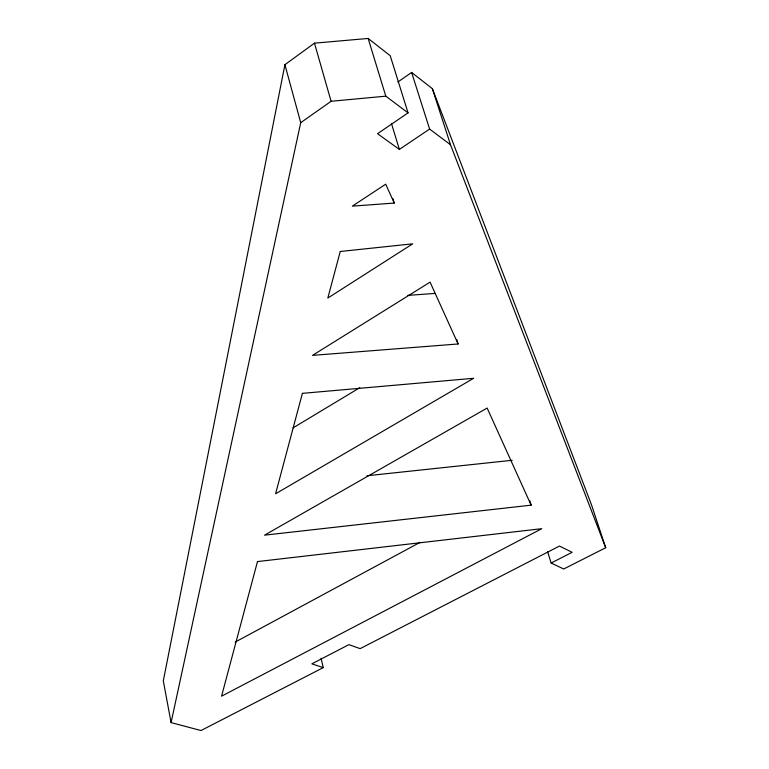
<?xml version="1.0" encoding="UTF-8"?>
<svg xmlns="http://www.w3.org/2000/svg" width="769" height="769" viewBox="0 0 769 769"><rect width="100%" height="100%" fill="white"/><g stroke="black" fill="none" stroke-linecap="round" stroke-linejoin="round"><path stroke-width="1.15" d="M547.595 551.661L551.142 563.023L563.706 569.002L605.693 547.73L450.509 144.755L429.611 129.067L399.361 149.426L377.55 133.71L408.051 112.87L390.219 55.714L368.149 38.45L314.483 43.16L284.914 64.702L163.307 680.873L171.083 722.581L200.978 730.55L323.249 667.617L321.058 658.283M171.083 722.581L300.717 122.694L284.914 64.702M300.717 122.694L331.083 101.287L385.807 96.163L408.051 112.87M397.861 82.014L411.617 72.44L432.37 88.675L591.419 504.608L605.693 547.73M293.027 427.9L359.777 387.711M235.199 642.086L420.095 542.337M551.142 563.023L572.136 552.305L559.447 546.057L360.152 648.632L348.895 644.653L311.849 663.849L323.249 667.617M531.139 505.156L264.536 535.166L487.142 408.06L531.139 505.156L529.726 500.619M366.938 475.761L512.212 460.275M458.103 343.974L312.522 355.374L430.082 282.146L458.103 343.974L456.719 339.437M394.257 203.074L352.365 206.13L385.702 184.185L394.257 203.074L392.911 198.556M407.887 295.363L435.369 293.412M432.37 88.675L450.509 144.755M411.617 72.44L429.611 129.067M368.149 38.45L385.807 96.163M391.44 123.444L399.361 149.426M314.483 43.16L331.083 101.287M257.48 561.581L221.559 696.185L541.799 528.678L257.48 561.581M302.39 393.353L275.581 493.785L473.656 378.29L302.39 393.353M340.254 251.492L327.815 298.074L412.722 243.821L340.254 251.492"/></g></svg>
